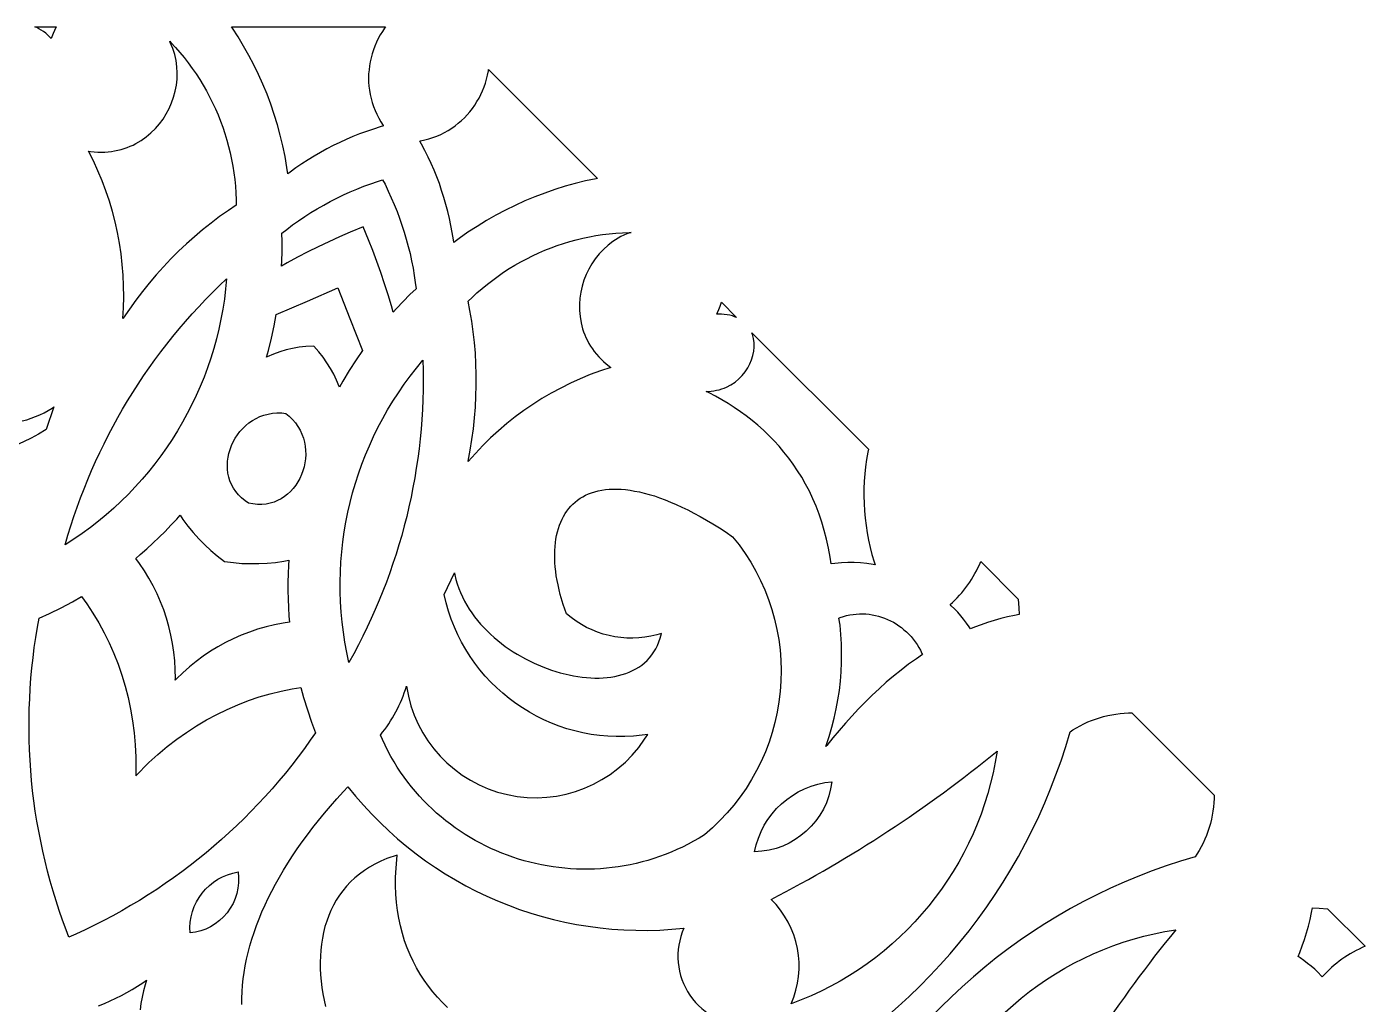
# Model space of a CAD drawing. Extents: x -1917 to -261, y -485 to 605.
# Drawn here: x -1255.5 to -1115.8, y 217.3 to 319.3 of the extents above; entities that cross this region are included whole.
import ezdxf

# ---------------------------------------------------------------- set-up
doc = ezdxf.new("R2010")
doc.units = 0
doc.layers.add('LAYER_1', color=18, linetype='CONTINUOUS')

msp = doc.modelspace()

# ---------------------------------------------------------------- linework, layer by layer
at = {"layer": 'LAYER_1'}
for points in [[(-1252.49, 319.2), (-1252.65, 318.9), (-1252.79, 318.58), (-1252.92, 318.25), (-1252.98, 318.06), (-1253.1, 318.18), (-1253.33, 318.4), (-1253.56, 318.6), (-1253.79, 318.78), (-1254.02, 318.94), (-1254.26, 319.08), (-1254.49, 319.2), (-1254.69, 319.28), (-1252.44, 319.28)], [(-1218.17, 319.15), (-1218.41, 318.8), (-1218.64, 318.43), (-1218.85, 318.05), (-1219.03, 317.67), (-1219.2, 317.27), (-1219.35, 316.87), (-1219.48, 316.46), (-1219.59, 316.05), (-1219.68, 315.63), (-1219.75, 315.21), (-1219.8, 314.79), (-1219.84, 314.36), (-1219.85, 313.93), (-1219.84, 313.5), (-1219.81, 313.07), (-1219.75, 312.65), (-1219.68, 312.22), (-1219.59, 311.8), (-1219.47, 311.38), (-1219.33, 310.96), (-1219.17, 310.55), (-1218.99, 310.15), (-1218.79, 309.75), (-1218.56, 309.36), (-1218.31, 308.98), (-1218.28, 308.93), (-1218.63, 308.83), (-1219.35, 308.6), (-1220.07, 308.36), (-1220.78, 308.1), (-1221.48, 307.82), (-1222.18, 307.53), (-1222.86, 307.21), (-1223.54, 306.88), (-1224.21, 306.54), (-1224.88, 306.17), (-1225.53, 305.79), (-1226.17, 305.4), (-1226.81, 304.99), (-1227.43, 304.56), (-1228.05, 304.11), (-1228.28, 303.94), (-1228.38, 304.61), (-1228.57, 305.74), (-1228.8, 306.86), (-1229.07, 307.96), (-1229.37, 309.05), (-1229.7, 310.13), (-1230.06, 311.2), (-1230.45, 312.25), (-1230.88, 313.28), (-1231.34, 314.3), (-1231.82, 315.31), (-1232.34, 316.3), (-1232.89, 317.27), (-1233.46, 318.22), (-1234.07, 319.15), (-1234.16, 319.28), (-1218.07, 319.28)], [(-1195.94, 303.46), (-1196.1, 303.43), (-1197.19, 303.19), (-1198.27, 302.93), (-1199.34, 302.63), (-1200.4, 302.29), (-1201.46, 301.93), (-1202.5, 301.53), (-1203.54, 301.1), (-1204.56, 300.63), (-1205.57, 300.14), (-1206.57, 299.61), (-1207.55, 299.05), (-1208.52, 298.45), (-1209.47, 297.83), (-1210.4, 297.17), (-1210.95, 296.76), (-1210.99, 297.05), (-1211.11, 297.8), (-1211.25, 298.54), (-1211.41, 299.28), (-1211.58, 300.02), (-1211.78, 300.75), (-1211.99, 301.47), (-1212.22, 302.19), (-1212.46, 302.91), (-1212.73, 303.61), (-1213.01, 304.31), (-1213.31, 305.01), (-1213.63, 305.69), (-1213.96, 306.37), (-1214.32, 307.04), (-1214.49, 307.36), (-1214.43, 307.37), (-1213.99, 307.47), (-1213.55, 307.58), (-1213.13, 307.72), (-1212.71, 307.88), (-1212.31, 308.05), (-1211.92, 308.25), (-1211.54, 308.46), (-1211.17, 308.7), (-1210.82, 308.95), (-1210.48, 309.21), (-1210.16, 309.49), (-1209.85, 309.79), (-1209.55, 310.1), (-1209.27, 310.42), (-1209.01, 310.76), (-1208.76, 311.11), (-1208.53, 311.47), (-1208.31, 311.84), (-1208.12, 312.22), (-1207.94, 312.61), (-1207.78, 313.01), (-1207.64, 313.41), (-1207.52, 313.82), (-1207.42, 314.24), (-1207.34, 314.67), (-1207.32, 314.83)], [(-1218.13, 302.84), (-1217.8, 302.14), (-1217.48, 301.44), (-1217.17, 300.73), (-1216.88, 300.02), (-1216.61, 299.3), (-1216.36, 298.57), (-1216.13, 297.84), (-1215.91, 297.1), (-1215.71, 296.36), (-1215.52, 295.61), (-1215.36, 294.86), (-1215.21, 294.1), (-1215.08, 293.34), (-1214.97, 292.58), (-1214.89, 291.94), (-1215.53, 291.33), (-1216.25, 290.61), (-1216.95, 289.87), (-1217.29, 289.49), (-1217.47, 290.15), (-1217.82, 291.3), (-1218.19, 292.46), (-1218.58, 293.63), (-1218.99, 294.78), (-1219.42, 295.93), (-1219.86, 297.05), (-1220.42, 298.4), (-1221.77, 297.84), (-1222.88, 297.36), (-1223.99, 296.85), (-1225.1, 296.33), (-1226.2, 295.78), (-1227.28, 295.22), (-1228.34, 294.65), (-1228.94, 294.31), (-1228.91, 294.82), (-1228.88, 295.84), (-1228.88, 296.86), (-1228.9, 297.74), (-1228.4, 298.14), (-1227.78, 298.6), (-1227.15, 299.04), (-1226.51, 299.47), (-1225.86, 299.89), (-1225.2, 300.29), (-1224.53, 300.67), (-1223.86, 301.04), (-1223.17, 301.39), (-1222.48, 301.73), (-1221.78, 302.04), (-1221.07, 302.35), (-1220.36, 302.63), (-1219.63, 302.9), (-1218.9, 303.15), (-1218.38, 303.32)], [(-1221.81, 288.83), (-1220.49, 285.51), (-1221.16, 284.53), (-1221.87, 283.42), (-1222.55, 282.28), (-1222.9, 281.66), (-1222.93, 281.74), (-1223.19, 282.39), (-1223.49, 283.02), (-1223.82, 283.63), (-1224.19, 284.22), (-1224.59, 284.79), (-1225.03, 285.34), (-1225.58, 285.96), (-1226.4, 285.91), (-1227.09, 285.83), (-1227.78, 285.71), (-1228.46, 285.55), (-1229.13, 285.35), (-1229.79, 285.12), (-1230.43, 284.85), (-1230.51, 284.81), (-1230.31, 285.49), (-1229.99, 286.78), (-1229.71, 288.08), (-1229.49, 289.24), (-1226.21, 290.66), (-1223.06, 292.04)], [(-1181.42, 288.94), (-1181.63, 289.02), (-1181.87, 289.1), (-1182.14, 289.17), (-1182.41, 289.22), (-1182.71, 289.26), (-1183.01, 289.28), (-1183.33, 289.28), (-1183.5, 289.28), (-1183.41, 289.46), (-1183.27, 289.78), (-1183.14, 290.11), (-1183.04, 290.44), (-1183.01, 290.53)], [(-1167.67, 275.18), (-1167.73, 274.88), (-1167.86, 274.13), (-1167.96, 273.37), (-1168.04, 272.61), (-1168.1, 271.84), (-1168.13, 271.07), (-1168.13, 270.31), (-1168.11, 269.54), (-1168.07, 268.77), (-1168, 268), (-1167.91, 267.23), (-1167.79, 266.47), (-1167.65, 265.71), (-1167.48, 264.95), (-1167.29, 264.19), (-1167.07, 263.44), (-1166.97, 263.13), (-1167.17, 263.16), (-1167.83, 263.26), (-1168.5, 263.32), (-1169.16, 263.36), (-1169.83, 263.36), (-1170.49, 263.33), (-1171.16, 263.28), (-1171.55, 263.23), (-1171.66, 263.94), (-1171.83, 264.88), (-1172.04, 265.81), (-1172.27, 266.7), (-1172.53, 267.57), (-1172.81, 268.42), (-1173.13, 269.23), (-1173.47, 270.03), (-1173.83, 270.8), (-1174.22, 271.54), (-1174.63, 272.26), (-1175.06, 272.95), (-1175.51, 273.63), (-1175.99, 274.27), (-1176.48, 274.9), (-1176.99, 275.5), (-1177.52, 276.08), (-1178.07, 276.64), (-1178.63, 277.18), (-1179.21, 277.69), (-1179.81, 278.19), (-1180.41, 278.66), (-1181.03, 279.11), (-1181.67, 279.55), (-1182.31, 279.96), (-1182.97, 280.35), (-1183.63, 280.73), (-1184.3, 281.09), (-1184.59, 281.23), (-1184.36, 281.23), (-1184.07, 281.25), (-1183.79, 281.29), (-1183.51, 281.34), (-1183.24, 281.4), (-1182.98, 281.48), (-1182.73, 281.57), (-1182.48, 281.68), (-1182.02, 281.92), (-1181.59, 282.2), (-1181.2, 282.53), (-1180.85, 282.88), (-1180.54, 283.26), (-1180.27, 283.67), (-1180.05, 284.09), (-1179.86, 284.52), (-1179.72, 284.97), (-1179.63, 285.41), (-1179.59, 285.86), (-1179.59, 286.3), (-1179.65, 286.74), (-1179.76, 287.15), (-1179.83, 287.34)], [(-1228.92, 278.98), (-1228.49, 278.93), (-1228.15, 278.65), (-1227.8, 278.31), (-1227.49, 277.95), (-1227.22, 277.57), (-1226.99, 277.18), (-1226.81, 276.77), (-1226.65, 276.35), (-1226.54, 275.93), (-1226.46, 275.5), (-1226.42, 275.07), (-1226.41, 274.64), (-1226.44, 274.2), (-1226.49, 273.78), (-1226.58, 273.35), (-1226.7, 272.94), (-1226.85, 272.54), (-1227.03, 272.15), (-1227.23, 271.78), (-1227.46, 271.43), (-1227.72, 271.09), (-1228, 270.78), (-1228.3, 270.5), (-1228.63, 270.25), (-1228.97, 270.02), (-1229.34, 269.83), (-1229.72, 269.67), (-1230.13, 269.55), (-1230.55, 269.47), (-1230.99, 269.43), (-1231.44, 269.43), (-1231.92, 269.48), (-1232.37, 269.56), (-1232.75, 269.82), (-1233.11, 270.12), (-1233.44, 270.44), (-1233.72, 270.78), (-1233.96, 271.14), (-1234.16, 271.51), (-1234.32, 271.89), (-1234.44, 272.29), (-1234.53, 272.69), (-1234.58, 273.1), (-1234.59, 273.52), (-1234.57, 273.93), (-1234.52, 274.35), (-1234.43, 274.76), (-1234.31, 275.17), (-1234.16, 275.57), (-1233.98, 275.96), (-1233.78, 276.33), (-1233.54, 276.69), (-1233.28, 277.04), (-1232.99, 277.36), (-1232.68, 277.66), (-1232.34, 277.94), (-1231.98, 278.19), (-1231.6, 278.4), (-1231.2, 278.59), (-1230.78, 278.75), (-1230.34, 278.86), (-1229.89, 278.94), (-1229.41, 278.98)], [(-1239.24, 267.87), (-1238.71, 267.16), (-1238.16, 266.49), (-1237.57, 265.84), (-1236.95, 265.22), (-1236.31, 264.62), (-1235.64, 264.06), (-1234.88, 263.48), (-1233.95, 263.36), (-1233.07, 263.28), (-1232.2, 263.25), (-1231.32, 263.25), (-1230.45, 263.29), (-1229.57, 263.38), (-1228.71, 263.5), (-1228.19, 263.6), (-1228.22, 263.08), (-1228.26, 262.19), (-1228.28, 261.31), (-1228.27, 260.43), (-1228.25, 259.55), (-1228.22, 258.66), (-1228.16, 257.78), (-1228.1, 257.15), (-1228.76, 257.05), (-1229.66, 256.87), (-1230.55, 256.66), (-1231.43, 256.41), (-1232.29, 256.11), (-1233.14, 255.78), (-1233.97, 255.41), (-1234.79, 255.01), (-1235.58, 254.57), (-1236.36, 254.1), (-1237.11, 253.59), (-1237.84, 253.04), (-1238.55, 252.47), (-1239.24, 251.86), (-1239.89, 251.21), (-1240.03, 251.07), (-1240.02, 251.27), (-1240.03, 252.19), (-1240.08, 253.1), (-1240.18, 254.01), (-1240.31, 254.91), (-1240.48, 255.8), (-1240.69, 256.69), (-1240.95, 257.56), (-1241.24, 258.42), (-1241.57, 259.27), (-1241.93, 260.11), (-1242.34, 260.92), (-1242.78, 261.72), (-1243.25, 262.51), (-1243.77, 263.27), (-1244.16, 263.8), (-1243.68, 264.2), (-1243.01, 264.79), (-1242.36, 265.39), (-1241.72, 266), (-1241.09, 266.62), (-1240.48, 267.26), (-1239.88, 267.9), (-1239.53, 268.3)], [(-1249.27, 259.06), (-1248.62, 258.08), (-1248.01, 257.08), (-1247.45, 256.04), (-1246.92, 254.97), (-1246.43, 253.88), (-1245.99, 252.76), (-1245.6, 251.61), (-1245.25, 250.45), (-1244.95, 249.26), (-1244.69, 248.05), (-1244.48, 246.83), (-1244.32, 245.58), (-1244.22, 244.32), (-1244.16, 243.05), (-1244.15, 241.11), (-1242.78, 242.48), (-1241.84, 243.34), (-1240.87, 244.15), (-1239.88, 244.92), (-1238.86, 245.64), (-1237.83, 246.31), (-1236.77, 246.94), (-1235.7, 247.51), (-1234.61, 248.04), (-1233.51, 248.52), (-1232.4, 248.95), (-1231.27, 249.34), (-1230.13, 249.67), (-1228.99, 249.95), (-1227.84, 250.19), (-1226.92, 250.33), (-1226.63, 249.27), (-1226.24, 247.98), (-1225.81, 246.71), (-1225.39, 245.59), (-1225.93, 244.81), (-1226.55, 243.94), (-1227.2, 243.08), (-1227.86, 242.23), (-1228.53, 241.39), (-1229.22, 240.57), (-1229.92, 239.76), (-1230.63, 238.96), (-1231.36, 238.18), (-1232.1, 237.4), (-1232.85, 236.65), (-1233.62, 235.9), (-1234.4, 235.17), (-1235.19, 234.46), (-1236, 233.75), (-1236.82, 233.07), (-1237.64, 232.39), (-1238.49, 231.74), (-1239.34, 231.09), (-1240.2, 230.46), (-1241.08, 229.85), (-1241.96, 229.25), (-1242.86, 228.67), (-1243.77, 228.1), (-1244.69, 227.55), (-1245.61, 227.02), (-1246.55, 226.5), (-1247.5, 226), (-1248.46, 225.51), (-1249.42, 225.04), (-1250.4, 224.59), (-1251.13, 224.27), (-1251.42, 225.01), (-1251.79, 226.02), (-1252.14, 227.04), (-1252.47, 228.06), (-1252.79, 229.08), (-1253.08, 230.11), (-1253.36, 231.15), (-1253.62, 232.19), (-1253.86, 233.23), (-1254.08, 234.27), (-1254.29, 235.32), (-1254.47, 236.38), (-1254.64, 237.43), (-1254.79, 238.49), (-1254.92, 239.55), (-1255.03, 240.61), (-1255.12, 241.67), (-1255.19, 242.74), (-1255.25, 243.81), (-1255.28, 244.87), (-1255.3, 245.94), (-1255.3, 247.01), (-1255.27, 248.08), (-1255.23, 249.15), (-1255.17, 250.22), (-1255.1, 251.29), (-1255, 252.36), (-1254.88, 253.42), (-1254.75, 254.49), (-1254.59, 255.55), (-1254.42, 256.62), (-1254.25, 257.54), (-1253.16, 258.04), (-1251.96, 258.63), (-1250.77, 259.27), (-1249.82, 259.82)], [(-1167.93, 258), (-1167.6, 257.96), (-1167.27, 257.91), (-1166.94, 257.85), (-1166.61, 257.77), (-1166.29, 257.67), (-1165.98, 257.55), (-1165.66, 257.43), (-1165.36, 257.28), (-1165.06, 257.13), (-1164.77, 256.95), (-1164.49, 256.77), (-1164.21, 256.57), (-1163.95, 256.35), (-1163.69, 256.13), (-1163.45, 255.89), (-1163.21, 255.64), (-1162.99, 255.37), (-1162.78, 255.1), (-1162.59, 254.81), (-1162.4, 254.51), (-1162.24, 254.2), (-1162.08, 253.88), (-1162.03, 253.75), (-1162.66, 253.32), (-1163.47, 252.74), (-1164.26, 252.14), (-1165.04, 251.51), (-1165.8, 250.86), (-1166.54, 250.19), (-1167.27, 249.51), (-1167.99, 248.8), (-1168.69, 248.08), (-1169.38, 247.34), (-1170.06, 246.6), (-1170.72, 245.84), (-1171.37, 245.06), (-1172, 244.28), (-1172.1, 244.15), (-1172.06, 244.28), (-1171.75, 245.22), (-1171.48, 246.17), (-1171.24, 247.12), (-1171.03, 248.08), (-1170.85, 249.04), (-1170.7, 250.01), (-1170.59, 250.98), (-1170.51, 251.95), (-1170.47, 252.93), (-1170.46, 253.9), (-1170.48, 254.87), (-1170.54, 255.85), (-1170.63, 256.82), (-1170.74, 257.57), (-1170.6, 257.62), (-1170.27, 257.73), (-1169.94, 257.83), (-1169.61, 257.9), (-1169.27, 257.95), (-1168.94, 257.99), (-1168.6, 258.01), (-1168.27, 258.01)]]:
    msp.add_lwpolyline(points, close=True, dxfattribs=at)
for points in [[(-1240.48, 317.64), (-1240, 317.13), (-1239.54, 316.6), (-1239.1, 316.06), (-1238.67, 315.51), (-1238.26, 314.94), (-1237.86, 314.37), (-1237.48, 313.79), (-1237.12, 313.19), (-1236.77, 312.59), (-1236.45, 311.98), (-1236.13, 311.36), (-1235.84, 310.73), (-1235.56, 310.09), (-1235.31, 309.44), (-1235.07, 308.79), (-1234.85, 308.13), (-1234.64, 307.46), (-1234.46, 306.79), (-1234.29, 306.11), (-1234.15, 305.43), (-1234.02, 304.74), (-1233.91, 304.04), (-1233.82, 303.34), (-1233.75, 302.64), (-1233.7, 301.94), (-1233.68, 301.23), (-1233.67, 300.66), (-1234.48, 300.12), (-1235.4, 299.47), (-1236.29, 298.8), (-1237.17, 298.09), (-1238.03, 297.37), (-1238.86, 296.62), (-1239.68, 295.85), (-1240.48, 295.05), (-1241.25, 294.23), (-1242.01, 293.39), (-1242.74, 292.53), (-1243.46, 291.64), (-1244.15, 290.74), (-1244.82, 289.82), (-1245.48, 288.88), (-1245.51, 288.83, 0.141174), (-1249.08, 306.31), (-1248.88, 306.28), (-1248.5, 306.23), (-1248.13, 306.21), (-1247.76, 306.2), (-1247.4, 306.21), (-1247.05, 306.23), (-1246.7, 306.27), (-1246.36, 306.32), (-1246.02, 306.39), (-1245.69, 306.48), (-1245.37, 306.57), (-1245.05, 306.68), (-1244.75, 306.81), (-1244.44, 306.94), (-1244.15, 307.09), (-1243.59, 307.42), (-1243.06, 307.79), (-1242.57, 308.2), (-1242.11, 308.65), (-1241.69, 309.14), (-1241.31, 309.65), (-1240.97, 310.19), (-1240.67, 310.76), (-1240.41, 311.34), (-1240.2, 311.95), (-1240.03, 312.57), (-1239.91, 313.2), (-1239.84, 313.83), (-1239.83, 314.48), (-1239.86, 315.12), (-1239.95, 315.76), (-1240.09, 316.4), (-1240.18, 316.72), (-1240.29, 317.03), (-1240.41, 317.34), (-1240.55, 317.65), (-1240.61, 317.77)], [(-1192.58, 297.78), (-1192.89, 297.66), (-1193.2, 297.53), (-1193.5, 297.38), (-1193.79, 297.22), (-1194.07, 297.05), (-1194.34, 296.87), (-1194.85, 296.48), (-1195.33, 296.05), (-1195.78, 295.58), (-1196.18, 295.08), (-1196.54, 294.55), (-1196.86, 294), (-1197.14, 293.42), (-1197.37, 292.82), (-1197.56, 292.21), (-1197.7, 291.59), (-1197.79, 290.96), (-1197.84, 290.32), (-1197.83, 289.67), (-1197.77, 289.03), (-1197.66, 288.39), (-1197.5, 287.77), (-1197.4, 287.45), (-1197.28, 287.14), (-1197.15, 286.84), (-1197, 286.54), (-1196.84, 286.24), (-1196.67, 285.95), (-1196.48, 285.67), (-1196.28, 285.38), (-1196.06, 285.11), (-1195.82, 284.84), (-1195.57, 284.58), (-1195.31, 284.33), (-1195.03, 284.09), (-1194.73, 283.85), (-1194.57, 283.73, 0.141193), (-1209.45, 273.9), (-1209.44, 273.95), (-1209.23, 275.08), (-1209.06, 276.21), (-1208.91, 277.33), (-1208.79, 278.46), (-1208.7, 279.59), (-1208.64, 280.72), (-1208.61, 281.85), (-1208.61, 282.98), (-1208.64, 284.1), (-1208.7, 285.22), (-1208.79, 286.34), (-1208.92, 287.46), (-1209.08, 288.57), (-1209.26, 289.68), (-1209.46, 290.63), (-1209.05, 291.03), (-1208.53, 291.51), (-1208, 291.97), (-1207.45, 292.42), (-1206.89, 292.85), (-1206.33, 293.27), (-1205.75, 293.66), (-1205.16, 294.04), (-1204.57, 294.41), (-1203.96, 294.75), (-1203.34, 295.08), (-1202.72, 295.39), (-1202.09, 295.68), (-1201.45, 295.96), (-1200.8, 296.21), (-1200.15, 296.45), (-1199.49, 296.67), (-1198.83, 296.87), (-1198.16, 297.05), (-1197.48, 297.22), (-1196.8, 297.36), (-1196.11, 297.49), (-1195.42, 297.59), (-1194.73, 297.68), (-1194.03, 297.75), (-1193.33, 297.79), (-1192.63, 297.82), (-1192.45, 297.82)], [(-1234.67, 292.99, -0.237073), (-1251.52, 265.21, -0.137208)], [(-1214.17, 284.49, -0.137208), (-1221.9, 252.94, -0.237073)], [(-1193.9, 271.03), (-1193.47, 271.01), (-1193.02, 270.97), (-1192.55, 270.91), (-1192.07, 270.83), (-1191.58, 270.73), (-1191.07, 270.61), (-1190.55, 270.47), (-1190.01, 270.31), (-1189.46, 270.12), (-1188.9, 269.91), (-1188.32, 269.68), (-1187.73, 269.43), (-1187.13, 269.15), (-1186.51, 268.85), (-1185.88, 268.52), (-1185.24, 268.17), (-1184.58, 267.8), (-1183.91, 267.4), (-1183.22, 266.97), (-1182.53, 266.52), (-1181.85, 266.06, -0.414411), (-1184.78, 234.96), (-1185.34, 234.61), (-1185.91, 234.28), (-1186.5, 233.97), (-1187.08, 233.67), (-1187.67, 233.4), (-1188.27, 233.14), (-1188.87, 232.9), (-1189.47, 232.67), (-1190.08, 232.47), (-1190.69, 232.28), (-1191.3, 232.11), (-1191.92, 231.96), (-1192.54, 231.82), (-1193.16, 231.71), (-1193.78, 231.61), (-1194.4, 231.52), (-1195.02, 231.46), (-1195.64, 231.41), (-1196.26, 231.37), (-1196.89, 231.36), (-1197.51, 231.36), (-1198.13, 231.37), (-1198.75, 231.41), (-1199.36, 231.45), (-1199.98, 231.52), (-1200.59, 231.6), (-1201.2, 231.7), (-1201.81, 231.81), (-1202.41, 231.94), (-1203.01, 232.08), (-1203.6, 232.24), (-1204.19, 232.42), (-1204.78, 232.61), (-1205.36, 232.81), (-1205.94, 233.03), (-1206.51, 233.27), (-1207.07, 233.52), (-1207.63, 233.79), (-1208.18, 234.07), (-1208.72, 234.36), (-1209.25, 234.67), (-1209.78, 234.99), (-1210.3, 235.33), (-1210.81, 235.68), (-1211.31, 236.04), (-1211.8, 236.42), (-1212.28, 236.82), (-1212.76, 237.22), (-1213.22, 237.64), (-1213.67, 238.08), (-1214.11, 238.52), (-1214.54, 238.98), (-1214.96, 239.46), (-1215.36, 239.94), (-1215.75, 240.44), (-1216.13, 240.96), (-1216.5, 241.48), (-1216.85, 242.02), (-1217.19, 242.57), (-1217.52, 243.13), (-1217.83, 243.71), (-1218.13, 244.29), (-1218.41, 244.89), (-1218.61, 245.36, 0.098636), (-1215.89, 250.45, 0.687102), (-1191.03, 244.92), (-1190.7, 245.41), (-1191.29, 245.34, -0.389323), (-1211.97, 260.04), (-1210.88, 262.29), (-1210.84, 262.07), (-1210.73, 261.6), (-1210.59, 261.13), (-1210.43, 260.67), (-1210.25, 260.22), (-1210.05, 259.77), (-1209.83, 259.34), (-1209.59, 258.92), (-1209.34, 258.5), (-1209.06, 258.1), (-1208.78, 257.7), (-1208.47, 257.32), (-1208.15, 256.94), (-1207.82, 256.58), (-1207.48, 256.22), (-1207.12, 255.88), (-1206.75, 255.55), (-1206.37, 255.22), (-1205.98, 254.91), (-1205.58, 254.61), (-1205.17, 254.33), (-1204.75, 254.05), (-1204.32, 253.79), (-1203.46, 253.3), (-1202.57, 252.86), (-1201.66, 252.47), (-1200.75, 252.13), (-1199.83, 251.85), (-1198.91, 251.63), (-1198.45, 251.54), (-1198, 251.46), (-1197.55, 251.4), (-1197.1, 251.35), (-1196.66, 251.32), (-1196.22, 251.31), (-1195.79, 251.31), (-1195.36, 251.33), (-1194.95, 251.36), (-1194.54, 251.41), (-1194.14, 251.48), (-1193.74, 251.56), (-1193.36, 251.67), (-1192.99, 251.79), (-1192.63, 251.92), (-1192.29, 252.08), (-1191.95, 252.26), (-1191.63, 252.45), (-1191.33, 252.66), (-1191.04, 252.9), (-1190.77, 253.15), (-1190.51, 253.42), (-1190.28, 253.72), (-1190.06, 254.03), (-1189.87, 254.36), (-1189.7, 254.71), (-1189.54, 255.08), (-1189.42, 255.47), (-1189.26, 255.94), (-1189.75, 255.81, -0.248801), (-1199.18, 258.02), (-1199.53, 259), (-1199.83, 260.03), (-1199.96, 260.52), (-1200.07, 261.02), (-1200.16, 261.5), (-1200.25, 261.97), (-1200.31, 262.44), (-1200.36, 262.9), (-1200.4, 263.35), (-1200.41, 263.79), (-1200.42, 264.21), (-1200.41, 264.63), (-1200.38, 265.04), (-1200.34, 265.44), (-1200.29, 265.82), (-1200.22, 266.2), (-1200.13, 266.56), (-1200.03, 266.91), (-1199.92, 267.25), (-1199.79, 267.57), (-1199.65, 267.88), (-1199.5, 268.18), (-1199.33, 268.47), (-1199.14, 268.74), (-1198.95, 268.99), (-1198.74, 269.24), (-1198.51, 269.47), (-1198.28, 269.68), (-1198.02, 269.88), (-1197.76, 270.07), (-1197.48, 270.23), (-1197.19, 270.39), (-1196.88, 270.53), (-1196.56, 270.65), (-1196.22, 270.76), (-1195.87, 270.85), (-1195.51, 270.92), (-1195.13, 270.97), (-1194.73, 271.01), (-1194.33, 271.03)], [(-1152.02, 259.54), (-1151.96, 258.63), (-1151.94, 257.94), (-1152.43, 257.85), (-1153.14, 257.69), (-1153.84, 257.52), (-1154.54, 257.32), (-1155.23, 257.11), (-1155.91, 256.87), (-1156.58, 256.62), (-1157.02, 256.44), (-1157.16, 256.65), (-1157.43, 257.05), (-1157.72, 257.44), (-1158.02, 257.81), (-1158.34, 258.18), (-1158.67, 258.53), (-1159.02, 258.86), (-1159.14, 258.97, 0.113329), (-1155.94, 263.46)], [(-1154.23, 243.67, -0.274751), (-1175.74, 217.3, 0.31518), (-1177.83, 228.21, 0.052663)], [(-1171.48, 240.49, -0.373494), (-1179.55, 233.17, -0.334606)], [(-1233.47, 231.07, -0.429262), (-1238.49, 224.7, -0.38844)], [(-1120.62, 227.29), (-1119.72, 227.23), (-1115.8, 223.31, 0.113326), (-1120.28, 220.11), (-1120.39, 220.23), (-1120.72, 220.58), (-1121.07, 220.91), (-1121.44, 221.23), (-1121.81, 221.53), (-1122.2, 221.82), (-1122.6, 222.09), (-1122.81, 222.23), (-1122.63, 222.67), (-1122.38, 223.35), (-1122.14, 224.02), (-1121.93, 224.71), (-1121.73, 225.41), (-1121.56, 226.11), (-1121.4, 226.82), (-1121.31, 227.31)], [(-1135.58, 225.03, 0.052682), (-1151.04, 201.42, 0.315195), (-1161.95, 203.51, -0.27476)]]:
    msp.add_lwpolyline(points, format="xyb", close=True, dxfattribs=at)
for points in [[(-1256, 278.14), (-1255.53, 278.27), (-1255.07, 278.42), (-1254.62, 278.59), (-1254.17, 278.79), (-1253.73, 279), (-1253.3, 279.23), (-1252.88, 279.49), (-1252.7, 279.61), (-1253.52, 277.25, -0.389309), (-1278.54, 281.48)], [(-1177.46, 208.19, 0.208481), (-1146.61, 245.69), (-1146.32, 245.89), (-1145.94, 246.12), (-1145.56, 246.33), (-1145.16, 246.53), (-1144.76, 246.72), (-1144.36, 246.88), (-1143.95, 247.03), (-1143.53, 247.17), (-1143.11, 247.29), (-1142.68, 247.39), (-1142.25, 247.48), (-1141.82, 247.55), (-1141.38, 247.61), (-1140.95, 247.65), (-1140.51, 247.68), (-1140.17, 247.68), (-1131.57, 239.08), (-1131.57, 238.74), (-1131.6, 238.3), (-1131.64, 237.87), (-1131.7, 237.43), (-1131.77, 237), (-1131.86, 236.57), (-1131.96, 236.14), (-1132.08, 235.72), (-1132.22, 235.3), (-1132.37, 234.89), (-1132.54, 234.49), (-1132.72, 234.09), (-1132.92, 233.69), (-1133.13, 233.31), (-1133.36, 232.93), (-1133.56, 232.64, 0.208478), (-1171.06, 201.79)], [(-1233.08, 217.25), (-1233.08, 217.91), (-1233.05, 218.57), (-1233, 219.24), (-1232.93, 219.91), (-1232.84, 220.59), (-1232.72, 221.28), (-1232.58, 221.97), (-1232.42, 222.66), (-1232.24, 223.36), (-1232.03, 224.06), (-1231.8, 224.76), (-1231.55, 225.47), (-1231.28, 226.19), (-1230.98, 226.9), (-1230.66, 227.62), (-1230.32, 228.34), (-1229.95, 229.07), (-1229.57, 229.8), (-1229.16, 230.53), (-1228.73, 231.26), (-1228.27, 232), (-1227.8, 232.74), (-1227.3, 233.48), (-1226.77, 234.22), (-1226.23, 234.96), (-1225.66, 235.71), (-1225.07, 236.45), (-1224.46, 237.2), (-1223.82, 237.95), (-1223.16, 238.7), (-1222.48, 239.45), (-1222, 239.97, 0.258855), (-1186.93, 225.2, 0.55555), (-1180.01, 215.03)]]:
    msp.add_lwpolyline(points, format="xyb", dxfattribs=at)
for points in [[(-1211.6, 216.91), (-1212.14, 217.44), (-1212.65, 217.99), (-1213.14, 218.56), (-1213.6, 219.16), (-1214.04, 219.77), (-1214.45, 220.4), (-1214.84, 221.06), (-1215.19, 221.74), (-1215.52, 222.43), (-1215.82, 223.15), (-1216.09, 223.89), (-1216.32, 224.65), (-1216.53, 225.43), (-1216.7, 226.23), (-1216.84, 227.05), (-1216.94, 227.89), (-1217.01, 228.75), (-1217.04, 229.64), (-1217.03, 230.54), (-1216.98, 231.46), (-1216.86, 232.83), (-1217.93, 232.46), (-1218.57, 232.19), (-1219.18, 231.89), (-1219.75, 231.57), (-1220.29, 231.22), (-1220.81, 230.85), (-1221.29, 230.45), (-1221.73, 230.02), (-1222.15, 229.58), (-1222.54, 229.11), (-1222.89, 228.63), (-1223.22, 228.12), (-1223.51, 227.6), (-1223.78, 227.06), (-1224.01, 226.51), (-1224.22, 225.94), (-1224.4, 225.36), (-1224.55, 224.76), (-1224.67, 224.16), (-1224.77, 223.54), (-1224.84, 222.92), (-1224.88, 222.28), (-1224.9, 221.64), (-1224.89, 220.99), (-1224.86, 220.34), (-1224.8, 219.68), (-1224.72, 219.02), (-1224.61, 218.35), (-1224.48, 217.69), (-1224.33, 217.02)], [(-1248.04, 217.1), (-1247.43, 217.35), (-1246.84, 217.61), (-1246.25, 217.89), (-1245.66, 218.18), (-1245.09, 218.49), (-1244.52, 218.81), (-1243.96, 219.15), (-1243.41, 219.51), (-1243.03, 219.76), (-1243.18, 219.3), (-1243.35, 218.66), (-1243.49, 218.01), (-1243.61, 217.35), (-1243.7, 216.69)]]:
    msp.add_lwpolyline(points, dxfattribs=at)

doc.saveas('drawing.dxf')
